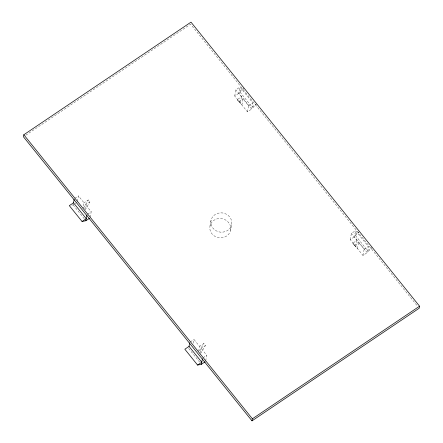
<?xml version="1.0" encoding="UTF-8"?>
<svg xmlns="http://www.w3.org/2000/svg" width="443" height="443" viewBox="0 0 443 443"><rect width="100%" height="100%" fill="white"/><g stroke="black" fill="none" stroke-linecap="round" stroke-linejoin="round"><path stroke-width="0.33" stroke-dasharray="2.21 1.66" d="M77.436 201.438L78.455 195.895L84.032 202.822L83.013 208.371M84.834 209.118L85.626 204.804L89.901 201.919L88.312 199.943L84.032 202.822M90.184 217.28L91.203 211.732L85.626 204.804M210.01 225.936L211.045 220.287M234.724 96.031L235.853 89.868L240.045 87.044L252.798 102.887L251.663 109.05L247.471 111.874L234.724 96.031L238.915 93.207L243.489 88.329L239.292 91.153L252.039 106.996L256.237 104.171L251.663 109.05L238.915 93.207L240.045 87.044M193.309 343.164L193.984 339.465L199.56 346.398L198.547 351.941M241.429 96.801L240.3 102.964L237.155 99.681L241.429 96.801L235.853 89.868M247.471 111.874L248.601 105.711L243.024 98.778L241.895 104.941L237.155 99.681M200.363 352.689L201.155 348.375L205.436 345.496L203.841 343.513L199.56 346.398M205.718 360.857L206.731 355.308L201.155 348.375M230.543 230.415A10.51 9.652 10.4 0 0 216.976 218.903A10.51 9.652 10.4 0 0 213.31 235.216A10.51 9.652 10.4 0 0 230.543 230.415L231.578 224.767A10.51 9.652 10.4 0 0 218.011 213.249A10.51 9.652 10.4 0 0 214.346 229.563A10.51 9.652 10.4 0 0 231.578 224.767M350.252 239.608L351.382 233.444L355.579 230.615L368.327 246.458L367.197 252.621L363 255.45L350.252 239.608L354.444 236.778L359.018 231.899L354.826 234.724L367.574 250.566L371.766 247.742L367.197 252.621L354.444 236.778L355.579 230.615M356.964 240.372L355.829 246.535L352.683 243.257L356.964 240.372L351.382 233.444M363 255.45L364.135 249.282L358.553 242.354L357.423 248.517L352.683 243.257M83.577 207.856L88.312 199.943M85.172 209.838L89.901 201.919M199.444 350.862L203.841 343.513M200.701 353.409L205.436 345.496M25.738 135.265L190.612 24.204L417.444 306.091M74.784 198.364L78.455 195.895M71.86 205.137L73.128 204.882L74.701 203.819M75.227 203.47L76.8 202.407M238.749 101.663L243.024 98.778M87.531 214.207L91.203 211.732M248.601 105.711L252.798 102.887M190.318 341.935L193.984 339.465M354.278 245.234L358.553 242.354M203.066 357.778L206.731 355.308M364.135 249.282L368.327 246.458M73.128 204.882L84.176 218.609M188.663 348.453L199.71 362.186"/><path stroke-width="0.66" d="M23.822 134.755L23.446 136.809L252.006 420.85L419.178 308.245L419.554 306.191L190.994 22.15L23.822 134.755L252.388 418.796L252.006 420.85M89.547 218.249L85.876 220.725L82.06 221.494L69.313 205.652L73.505 202.828L74.153 199.306M85.876 220.725L86.9 215.148M205.076 361.826L201.41 364.296L197.589 365.065L184.842 349.222L189.039 346.398L189.682 342.876M201.41 364.296L202.434 358.719M82.06 221.494L86.258 218.67L73.505 202.828M197.589 365.065L201.786 362.241L189.039 346.398M252.388 418.796L419.554 306.191"/></g></svg>
